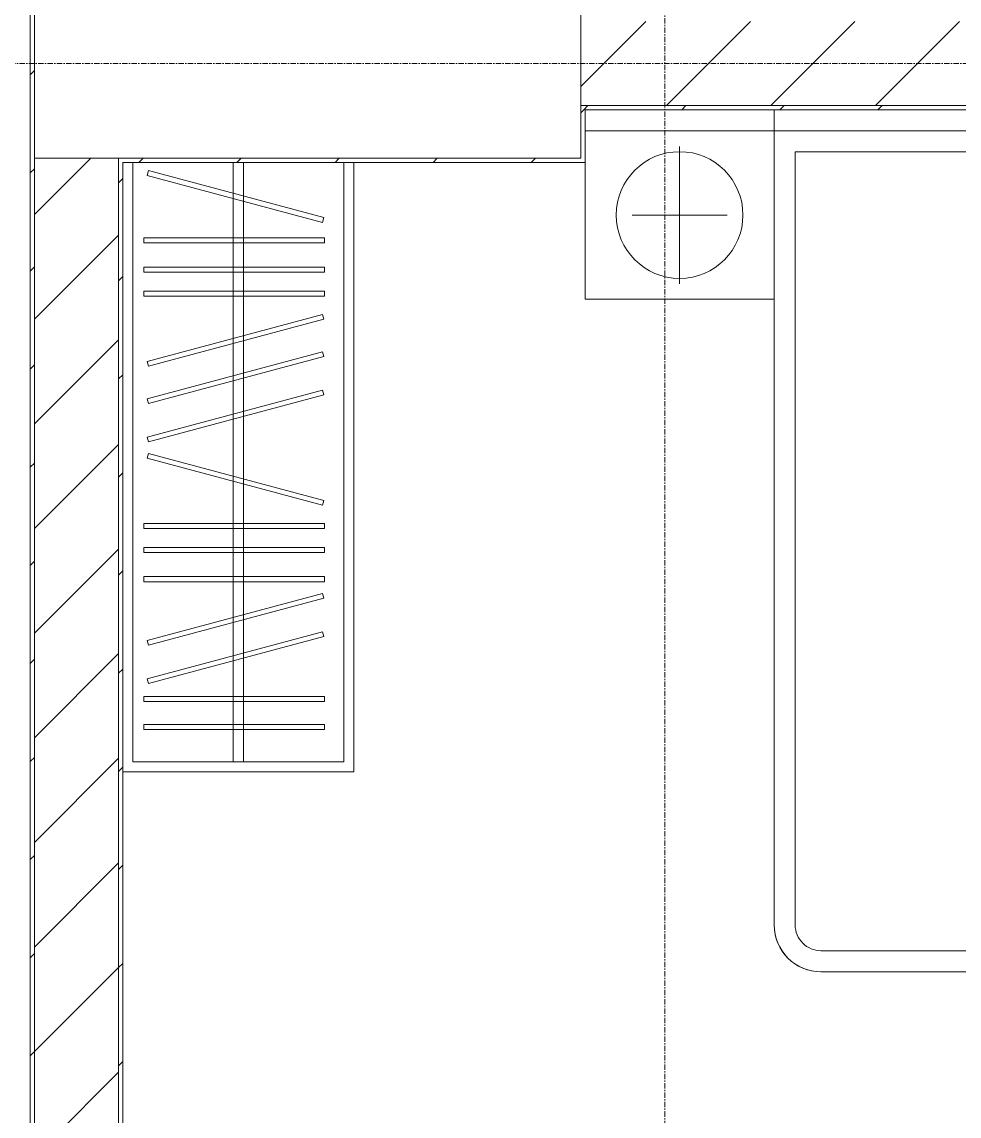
# Model space of a CAD drawing. Header units: millimetres. Extents: x 5357 to 201988, y -16345 to 109895.
# Drawn here: x 44423 to 46653, y 59233 to 61836 of the extents above; entities that cross this region are included whole.
import ezdxf

# ---------------------------------------------------------------- set-up
doc = ezdxf.new("R2010")
doc.units = ezdxf.units.MM
doc.linetypes.add('Grid Line', pattern=[22.225, 12.7, -3.175, 3.175, -3.175])
for name, color, linetype, lineweight in [('0-1', 7, 'Continuous', 5), ('A-WALL', 113, 'Continuous', 9), ('A-WALL-4', 113, 'Continuous', 18), ('A-WALL-PATT-2', 53, 'Continuous', 9), ('A-WALL-PATT-3', 111, 'Continuous', 9), ('I-FURN-1', 53, 'Continuous', 9), ('I-WALL-1', 9, 'Continuous', 18), ('I-WALL-3', 2, 'Continuous', 18), ('S-COLS-2', 9, 'Continuous', 18), ('S-GRID-1', 1, 'Grid Line', 9)]:
    doc.layers.add(name, color=color, linetype=linetype, lineweight=lineweight)
pattern_1 = [(45, (0, 0), (-116.67262, 116.67262), [])]
pattern_2 = [(45, (0, 0), (-124.4508, 124.4508), [])]

# ---------------------------------------------------------------- blocks, each defined once
blk = doc.blocks.new('NCV_TKTC_KET CAU_rvt-1-TKCS_MB SÂN ĐƯỜNG NỘI BỘ')
at = {"layer": 'S-COLS-2'}
for p, q in [((44452.6, 61961.9), (44452.6, 61511.9)), ((45752.6, 61511.9), (45752.6, 61961.9)), ((44452.6, 61511.9), (45752.6, 61511.9))]:
    blk.add_line(p, q, dxfattribs=at)
blk = doc.blocks.new('GIUONG NGU-2TAB-1600x2000 - GIUONG NGU-2TAB-1600x2000-V19-TKCS_MB SÂN ĐƯỜNG NỘI BỘ')
at = {"layer": 'I-FURN-1'}
for p, q in [((569.6, 2050), (1997.1, 2050)), ((1997.1, 2050), (569.6, 2050)), ((1997.1, 2000), (569.6, 2000)), ((2058.2, 100), (2058.2, 1938.9)), ((2108.2, 1938.9), (2108.2, 50)), ((2108.2, 50), (2108.2, 1938.9)), ((2108.2, 50), (2108.2, 450.3)), ((2108.2, 450.3), (2558.2, 450.3)), ((2108.2, 450.3), (2108.2, 50)), ((2558.2, 450.3), (2108.2, 450.3)), ((2558.2, 450.3), (2558.2, 50)), ((2558.2, 50), (2558.2, 450.3)), ((2333.2, 86.8), (2333.2, 413.5)), ((2446.5, 250.2), (2219.8, 250.2)), ((508.5, 100), (2058.2, 100)), ((2108.2, 50), (458.5, 50)), ((458.5, 50), (2108.2, 50)), ((458.5, 50), (2108.2, 50)), ((2558.2, 50), (2108.2, 50)), ((2108.2, 50), (2558.2, 50)), ((2108.2, 0), (2108.2, 50)), ((2108.2, 50), (2108.2, 0)), ((2108.2, 50), (2558.2, 50)), ((2558.2, 50), (2558.2, 0))]:
    blk.add_line(p, q, dxfattribs=at)
blk.add_circle((2333.2, 250.2), 150.7, dxfattribs=at)
for radius, start in [(111.1, 0), (111.1, 360), (61.1, 360)]:
    blk.add_arc((1997.1, 1938.9), radius, start, 90, dxfattribs=at)
blk = doc.blocks.new('TU QUAN AO-SUITE ROOM_3 - TU QUAN AO-SUITE ROOM_3-V51-TKCS_MB SÂN ĐƯỜNG NỘI BỘ')
at = {"layer": 'I-FURN-1'}
for p, q in [((-550, 1500), (0, 1500)), ((-550, 50), (-550, 1500)), ((0, 1500), (-550, 1500)), ((-550, 1500), (-550, 50)), ((-24, 1476), (-526, 1476)), ((-526, 1476), (-526, 600)), ((-526, 1476), (-526, 50)), ((-287, 576), (-287, 1476)), ((-263, 576), (-263, 1476)), ((-24, 50), (-24, 1476)), ((-480.1, 1386.9), (-480.1, 1398.9)), ((-480.1, 1398.9), (-50.1, 1398.9)), ((-480.1, 1386.9), (-480.1, 1398.9)), ((-50.1, 1386.9), (-480.1, 1386.9)), ((-50.1, 1398.9), (-50.1, 1386.9)), ((-480.1, 1320.5), (-480.1, 1332.5)), ((-480.1, 1332.5), (-50.1, 1332.5)), ((-480.1, 1320.5), (-480.1, 1332.5)), ((-50.1, 1332.5), (-50.1, 1320.5)), ((-50.1, 1320.5), (-480.1, 1320.5)), ((-478.3, 1178.1), (-61.3, 1289.9)), ((-58.2, 1278.3), (-475.2, 1166.5)), ((-61.3, 1289.9), (-58.2, 1278.3)), ((-478.3, 1086.9), (-61.3, 1198.6)), ((-61.3, 1198.6), (-58.2, 1187.1)), ((-475.2, 1166.5), (-478.3, 1178.1)), ((-58.2, 1187.1), (-475.2, 1075.3)), ((-475.2, 1075.3), (-478.3, 1086.9)), ((-480.1, 1035.3), (-480.1, 1047.3)), ((-480.1, 1047.3), (-50.1, 1047.3)), ((-480.1, 1035.3), (-480.1, 1047.3)), ((-50.1, 1047.3), (-50.1, 1035.3)), ((-50.1, 1035.3), (-480.1, 1035.3)), ((-480.1, 965.8), (-480.1, 977.8)), ((-480.1, 977.8), (-50.1, 977.8)), ((-480.1, 965.8), (-480.1, 977.8)), ((-50.1, 965.8), (-480.1, 965.8)), ((-50.1, 977.8), (-50.1, 965.8)), ((-480.1, 908.6), (-480.1, 920.6)), ((-480.1, 920.6), (-50.1, 920.6)), ((-480.1, 908.6), (-480.1, 920.6)), ((-50.1, 920.6), (-50.1, 908.6)), ((-50.1, 908.6), (-480.1, 908.6)), ((-475.2, 865.5), (-478.3, 853.9)), ((-58.2, 753.7), (-475.2, 865.5)), ((-478.3, 853.9), (-61.3, 742.1)), ((-61.3, 742.1), (-58.2, 753.7)), ((-478.3, 603.1), (-61.3, 714.9)), ((-58.2, 703.3), (-475.2, 591.5)), ((-61.3, 714.9), (-58.2, 703.3)), ((-526, 50), (-526, 600)), ((-478.3, 511.9), (-61.3, 623.6)), ((-475.2, 591.5), (-478.3, 603.1)), ((-58.2, 612.1), (-475.2, 500.3)), ((-61.3, 623.6), (-58.2, 612.1)), ((-550, 50), (-550, 576)), ((-287, 50), (-287, 576)), ((-263, 50), (-263, 576)), ((-478.3, 423.1), (-61.3, 534.9)), ((-58.2, 523.3), (-475.2, 411.5)), ((-61.3, 534.9), (-58.2, 523.3)), ((-475.2, 500.3), (-478.3, 511.9)), ((-475.2, 411.5), (-478.3, 423.1)), ((-480.1, 368.4), (-480.1, 356.4)), ((-50.1, 368.4), (-480.1, 368.4)), ((-50.1, 356.4), (-50.1, 368.4)), ((-480.1, 356.4), (-50.1, 356.4)), ((-480.1, 311.2), (-480.1, 299.2)), ((-50.1, 311.2), (-480.1, 311.2)), ((-480.1, 299.2), (-50.1, 299.2)), ((-50.1, 299.2), (-50.1, 311.2)), ((-480.1, 241.7), (-480.1, 229.7)), ((-50.1, 241.7), (-480.1, 241.7)), ((-50.1, 229.7), (-50.1, 241.7)), ((-480.1, 229.7), (-50.1, 229.7)), ((-475.2, 192.7), (-478.3, 181.1)), ((-58.2, 80.9), (-475.2, 192.7)), ((-478.3, 181.1), (-61.3, 69.4)), ((-61.3, 69.4), (-58.2, 80.9))]:
    blk.add_line(p, q, dxfattribs=at)
blk = doc.blocks.new('NCV_TKTC_TANG 1_rvt-1-TKCS_MB SÂN ĐƯỜNG NỘI BỘ')
at = {"layer": 'A-WALL-PATT-2'}
h = blk.add_hatch(dxfattribs=at)
h.set_pattern_fill('FP_2', color=256, style=0, pattern_type=2)
h.set_pattern_definition(pattern_1)
h.paths.add_polyline_path([(45752.6, 61626.9), (49052.6, 61626.9), (49052.6, 61636.9), (45752.6, 61636.9)])
h = blk.add_hatch(dxfattribs=at)
h.set_pattern_fill('FP_2', color=256, style=0, pattern_type=2)
h.set_pattern_definition(pattern_1)
h.paths.add_polyline_path([(45762.6, 61501.9), (45762.6, 61626.9), (45752.6, 61626.9), (45752.6, 61501.9)])
h = blk.add_hatch(dxfattribs=at)
h.set_pattern_fill('FP_2', color=256, style=0, pattern_type=2)
h.set_pattern_definition(pattern_1)
h.paths.add_polyline_path([(44662.6, 58646.9), (44662.6, 61511.9), (44652.6, 61511.9), (44652.6, 58646.9), (44656.4, 58646.9)])
h = blk.add_hatch(dxfattribs=at)
h.set_pattern_fill('FP_2', color=256, style=0, pattern_type=2)
h.set_pattern_definition(pattern_1)
h.paths.add_polyline_path([(45752.6, 61501.9), (45752.6, 61511.9), (44662.6, 61511.9), (44662.6, 61501.9), (45748.7, 61501.9)])
at = {"layer": 'I-WALL-1'}
for p, q in [((49052.6, 61636.9), (45752.6, 61636.9)), ((45752.6, 61636.9), (45752.6, 61626.9)), ((45752.6, 61626.9), (45752.6, 61511.9)), ((45762.6, 61626.9), (49042.6, 61626.9)), ((45762.6, 61501.9), (45762.6, 61626.9)), ((44662.6, 61511.9), (44652.6, 61511.9)), ((44652.6, 61511.9), (44652.6, 58646.9)), ((45752.6, 61511.9), (44662.6, 61511.9)), ((44662.6, 58646.9), (44662.6, 61501.9)), ((44662.6, 61501.9), (45752.6, 61501.9)), ((45752.6, 61501.9), (45762.6, 61501.9))]:
    blk.add_line(p, q, dxfattribs=at)
at = {"layer": 'I-FURN-1', "rotation": 180}
for name, p in [('GIUONG NGU-2TAB-1600x2000 - GIUONG NGU-2TAB-1600x2000-V19-TKCS_MB SÂN ĐƯỜNG NỘI BỘ', (48320.9, 61626.9)), ('TU QUAN AO-SUITE ROOM_3 - TU QUAN AO-SUITE ROOM_3-V51-TKCS_MB SÂN ĐƯỜNG NỘI BỘ', (44662.6, 61551.9))]:
    blk.add_blockref(name, p, dxfattribs=at)

msp = doc.modelspace()

# ---------------------------------------------------------------- hatches: boundary and pattern name
at = {"layer": 'A-WALL-PATT-3'}
h = msp.add_hatch(dxfattribs=at)
h.set_pattern_fill('FP_2', color=256, style=0, pattern_type=2)
h.set_pattern_definition(pattern_1)
h.paths.add_polyline_path([(44452.6, 49151.9), (44452.6, 49151.9), (44452.6, 51761.9), (44442.6, 51761.9), (44442.6, 49151.9)])
h.paths.add_polyline_path([(44442.6, 52751.9), (44452.6, 52751.9), (44452.6, 53861.9), (44442.6, 53861.9), (44442.6, 53061.9)])
h.paths.add_polyline_path([(44452.6, 54951.9), (44452.6, 62061.9), (44442.6, 62061.9), (44442.6, 54951.9)])
h.paths.add_polyline_path([(44442.6, 63151.9), (44452.6, 63151.9), (44452.6, 70111.9), (44442.6, 70111.6), (44442.6, 64527.9)])
h = msp.add_hatch(dxfattribs=at)
h.set_pattern_fill('FP_1', color=256, style=0, pattern_type=2)
h.set_pattern_definition(pattern_2)
h.paths.add_polyline_path([(47003.3, 61636.9), (48952.9, 61636.9), (48952.9, 61835.3), (49152.9, 61835.3), (49153, 61636.9), (52602.6, 61636.9), (52602.5, 61836.9), (45752.6, 61836.9), (45752.6, 61636.9), (46857.2, 61636.9)])
h = msp.add_hatch(dxfattribs=at)
h.set_pattern_fill('FP_1', color=256, style=0, pattern_type=2)
h.set_pattern_definition(pattern_2)
h.paths.add_polyline_path([(44652.6, 53711.9), (44652.6, 53861.9), (44452.6, 53861.9), (44452.6, 53711.9)])
h.paths.add_polyline_path([(44452.6, 54951.9), (44652.6, 54951.9), (44652.6, 56635.3), (44452.6, 56634.2), (44452.6, 56479.7)])
h.paths.add_polyline_path([(44452.6, 56835.3), (44652.6, 56835.3), (44652.6, 61511.9), (44452.6, 61511.9), (44452.6, 56835.3)])

# ---------------------------------------------------------------- linework, layer by layer
at = {"layer": 'A-WALL'}
for p, q in [((44452.6, 61511.9), (44452.6, 56835.3)), ((44452.6, 56835.3), (44452.6, 61511.9))]:
    msp.add_line(p, q, dxfattribs=at)
at = {"layer": 'A-WALL-4'}
for p, q in [((45752.6, 61836.9), (45752.6, 61636.9)), ((45752.6, 61636.9), (48952.9, 61636.9)), ((44652.6, 61511.9), (44452.6, 61511.9)), ((44652.6, 56835.3), (44652.6, 61511.9))]:
    msp.add_line(p, q, dxfattribs=at)
at = {"layer": 'I-WALL-3'}
for p, q in [((44442.6, 62061.9), (44442.6, 54951.9)), ((44452.6, 61511.9), (44452.6, 61961.9))]:
    msp.add_line(p, q, dxfattribs=at)
at = {"layer": 'S-GRID-1'}
for p, q in [((44452.6, 20960.6), (44452.6, 80482.7)), ((45952.6, 20960.6), (45952.6, 80482.7)), ((131551.8, 61736.9), (29351.8, 61736.9))]:
    msp.add_line(p, q, dxfattribs=at)

# ---------------------------------------------------------------- block references
at = {"layer": '0-1'}
for name in ['NCV_TKTC_KET CAU_rvt-1-TKCS_MB SÂN ĐƯỜNG NỘI BỘ', 'NCV_TKTC_TANG 1_rvt-1-TKCS_MB SÂN ĐƯỜNG NỘI BỘ']:
    msp.add_blockref(name, (0, 0), dxfattribs=at)

doc.saveas('drawing.dxf')
